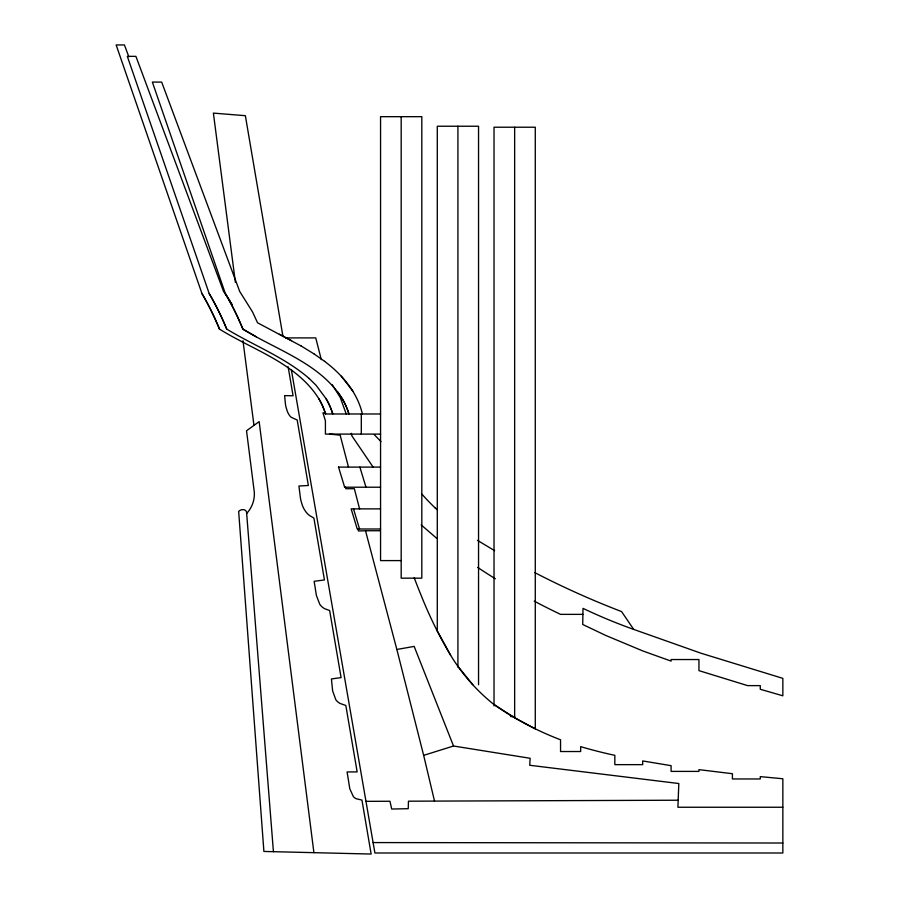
<?xml version="1.0" encoding="UTF-8"?>
<svg xmlns="http://www.w3.org/2000/svg" width="899" height="899" viewBox="0 0 899 899"><rect width="100%" height="100%" fill="white"/><g stroke="black" fill="none" stroke-linecap="round" stroke-linejoin="round"><path stroke-width="1.35" d="M434.52 801.099L423.654 755.362L453.523 746.013L530.14 758.284L529.747 765.274L678.812 783.523L677.913 807.246L782.849 807.246M357.971 528.994L358.476 531.006L365.511 530.736L396.852 649.471L414.169 646.403L453.523 746.013M325.584 412.765L322.943 412.821L325.416 420.833L325.416 434.093L380.558 434.093M365.972 801.346L389.964 801.256L391.694 809.033L408.236 808.684L408.461 801.189L678.183 800.222M285.848 337.9L315.751 337.9L321.303 359.622M325.314 413.978L380.558 413.978M338.451 467.098L380.558 467.098M344.542 487.213L380.558 487.213M380.558 508.879L351.149 508.879L357.229 528.994L380.558 528.994M365.511 530.736L380.344 530.725M401.179 560.594L380.558 560.594L380.558 116.679L421.811 116.679L421.811 578.169L401.179 578.169L401.179 116.679M582.9 614.365L560.549 614.365A666.024 666.024 0 0 1 534.253 601.139M510.531 716.559L514.655 716.559M373.107 842.577L782.849 843.015M633.705 629.412L701.242 653.303L782.849 678.363L782.849 695.804L760.273 689.275L760.273 685.622L747.608 685.622L698.95 670.632L698.95 659.54L671.092 659.54L671.092 661.113L642.897 650.977L605.769 635.458L582.721 624.479L583.001 608.365A537.636 537.636 0 0 0 633.705 629.412L621.546 611.567A852.173 852.173 0 0 1 534.624 572.528M535.029 728.696L514.655 717.728M301.098 345.958L257.552 322.775L252.495 311.863L239.718 291.478L161.663 82.09L152.369 82.09L225.346 293.546A290.287 286.444 0 0 1 242.887 329.113C276.881 350.295 319.741 363.072 342.171 398.594A72.313 71.527 0 0 1 348.947 413.978A72.583 71.617 0 0 0 342.159 398.572L337.664 391.829M279.387 334.214L291.512 340.609M256.35 336.833L242.887 329.113A289.309 286.163 0 0 0 225.346 293.546M230.358 301.412L223.559 291.478L135.906 56.356L127.321 56.356L209.186 293.546A286.444 285.32 0 0 1 226.728 329.113C254.136 345.71 284.826 357.341 309.245 378.558M128.827 56.749L124.422 44.95L116.151 44.95L201.949 293.546A284.972 284.893 0 0 1 219.491 329.113C253.507 350.318 296.434 363.095 318.83 398.695A71.122 71.111 0 0 1 325.55 413.978A71.178 71.122 0 0 0 318.83 398.695M494.63 550.671L477.448 540.344M512.677 716.559L494.023 704.524M301.064 345.935L313.852 353.779M313.818 353.757L324.595 361.342M324.55 361.308C342.047 374.467 357.33 392.189 362.387 413.978M436.487 538.13L421.182 524.915M435.24 508.002L437.083 509.699M309.234 378.546L316.043 385.255L326.045 398.662A71.527 71.246 0 0 1 332.787 413.978A71.695 71.302 0 0 0 326.034 398.65M374.355 434.756L380.962 441.578M472.795 684.735L457.917 666.305M341.272 376.153L352.902 391.189M373.119 467.098L351.88 435.846L351.251 433.273M332.248 384.727L340.249 397.504L346.216 413.978M450.624 655.214L437.285 630.952M231.021 302.57L232.347 304.896M329.495 434.093L340.159 435.161L348.486 467.098M359.881 467.098L365.972 487.213M338.552 467.098L344.643 487.213M353.509 508.879L359.544 528.994M345.43 487.213L345.857 488.719L354.341 488.708L359.589 508.879M396.852 649.471L423.654 755.362M291.343 369.725L374.905 852.994L782.849 852.994L782.849 778.759L760.273 776.624L760.273 778.961L732.415 778.961L732.415 773.713L698.95 769.645L698.95 771.398L671.092 771.398L671.092 765.667L642.684 760.947L642.684 764.644L614.837 764.644L614.837 755.329A458.389 458.389 0 0 1 580.664 746.642L580.664 751.53L560.549 751.53L560.549 739.776A306.132 306.132 0 0 1 493.585 704.232A188.52 188.52 0 0 1 446.376 647.921A413.518 413.518 0 0 1 421.822 597.06A830.496 830.496 0 0 1 414.192 577.765M282.96 336.44L245.36 115.69L213.389 113.105L235.392 282.421M288.141 366.792L293.074 395.762L284.601 395.616L285.444 404.213A42.343 42.343 0 0 0 286.051 407.281L287.365 411.439A22.351 22.351 0 0 0 288.961 414.641L289.658 415.653A9.215 9.215 0 0 0 291.377 417.383L297.198 420.002L308.357 485.505L298.929 486.011L300.39 497.754A55.558 55.558 0 0 0 301.12 501.26L302.221 504.991A27.071 27.071 0 0 0 304.143 509.171L305.581 511.419A19.205 19.205 0 0 0 309.47 515.464L313.908 518.105L324.449 579.945L314.144 581.305L316.392 595.475L319.741 604.218A12.844 12.844 0 0 0 321.437 606.286A14.496 14.496 0 0 0 324.741 608.735L329.652 610.533L341.081 677.588L331.428 678.959L332.641 690.983L335.776 699.613A10.305 10.305 0 0 0 337.417 701.557L337.9 701.973A14.429 14.429 0 0 0 340.047 703.434L345.834 705.479L357.15 771.904L347.093 771.949L349.801 788.805L353.318 796.492A9.192 9.192 0 0 0 354.869 797.941A8.248 8.248 0 0 0 356.24 798.75L361.949 800.088L371.141 854.05L263.901 851.454L238.662 511.441A5.585 5.585 0 0 1 242.797 509.643L243.719 509.699A3.326 3.326 0 0 1 246.663 513.475L273.42 851.679M242.966 340.71L253.968 425.373M313.908 852.668L259.159 421.62L246.528 430.756L254.327 492.281A28.656 28.656 0 0 1 246.663 513.475M535.287 728.696L535.287 127.22L494.023 127.22L494.023 705.895M514.655 127.22L514.655 717.526M478.549 684.735L478.549 126.231L437.285 126.231L437.285 630.873M457.917 126.231L457.917 667.114M361.308 413.978L361.308 434.093M209.186 293.546A287.039 285.5 0 0 1 226.728 329.113M201.949 293.546A285.163 284.949 0 0 1 219.491 329.113M495.349 578.776A666.024 666.024 0 0 1 477.661 567.404M435.24 508.002A211.254 211.254 0 0 1 422.002 494.236"/></g></svg>
